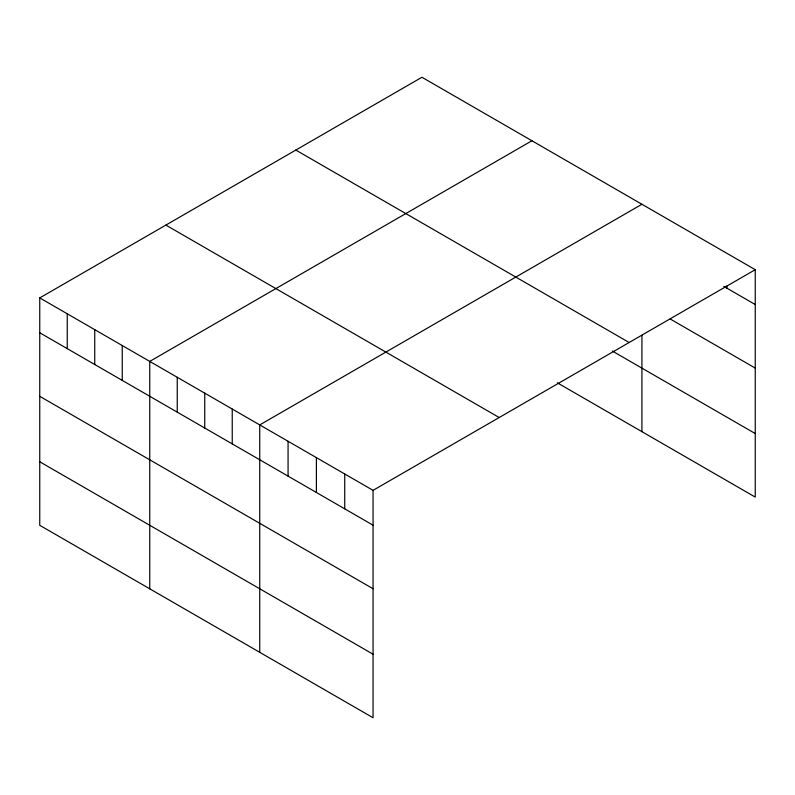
<?xml version="1.0" encoding="UTF-8"?>
<svg xmlns="http://www.w3.org/2000/svg" width="795" height="795" viewBox="0 0 795 795"><rect width="100%" height="100%" fill="white"/><g stroke="black" fill="none" stroke-linecap="round" stroke-linejoin="round"><path stroke-width="1.19" d="M755.25 269.694L373.064 490.346L373.064 717.746L39.75 525.306L39.75 297.906L421.936 77.254L755.25 269.694L755.25 497.094L557.315 382.812M531.925 140.755L149.748 361.407L149.748 588.817M641.923 204.265L259.736 424.918L259.736 652.317M723.768 286.379L755.25 304.545M670.255 319.014L755.25 368.085M295.81 150.066L629.133 342.506M612.309 351.032L755.25 433.553M165.867 225.084L499.19 417.524M39.75 297.906L373.064 490.346M39.75 332.767L373.064 525.197M39.75 396.308L373.064 588.737M39.75 461.766L373.064 654.206M726.918 285.793L726.918 288.188M641.923 335.391L641.923 431.665M344.732 473.989L344.732 508.84M316.4 457.632L316.4 492.483M288.068 441.275L288.068 476.125M232.239 409.037L232.239 443.898M204.742 393.157L204.742 428.018M177.245 377.287L177.245 412.148M122.241 345.537L122.241 380.388M94.744 329.657L94.744 364.517M67.247 313.777L67.247 348.637"/></g></svg>
